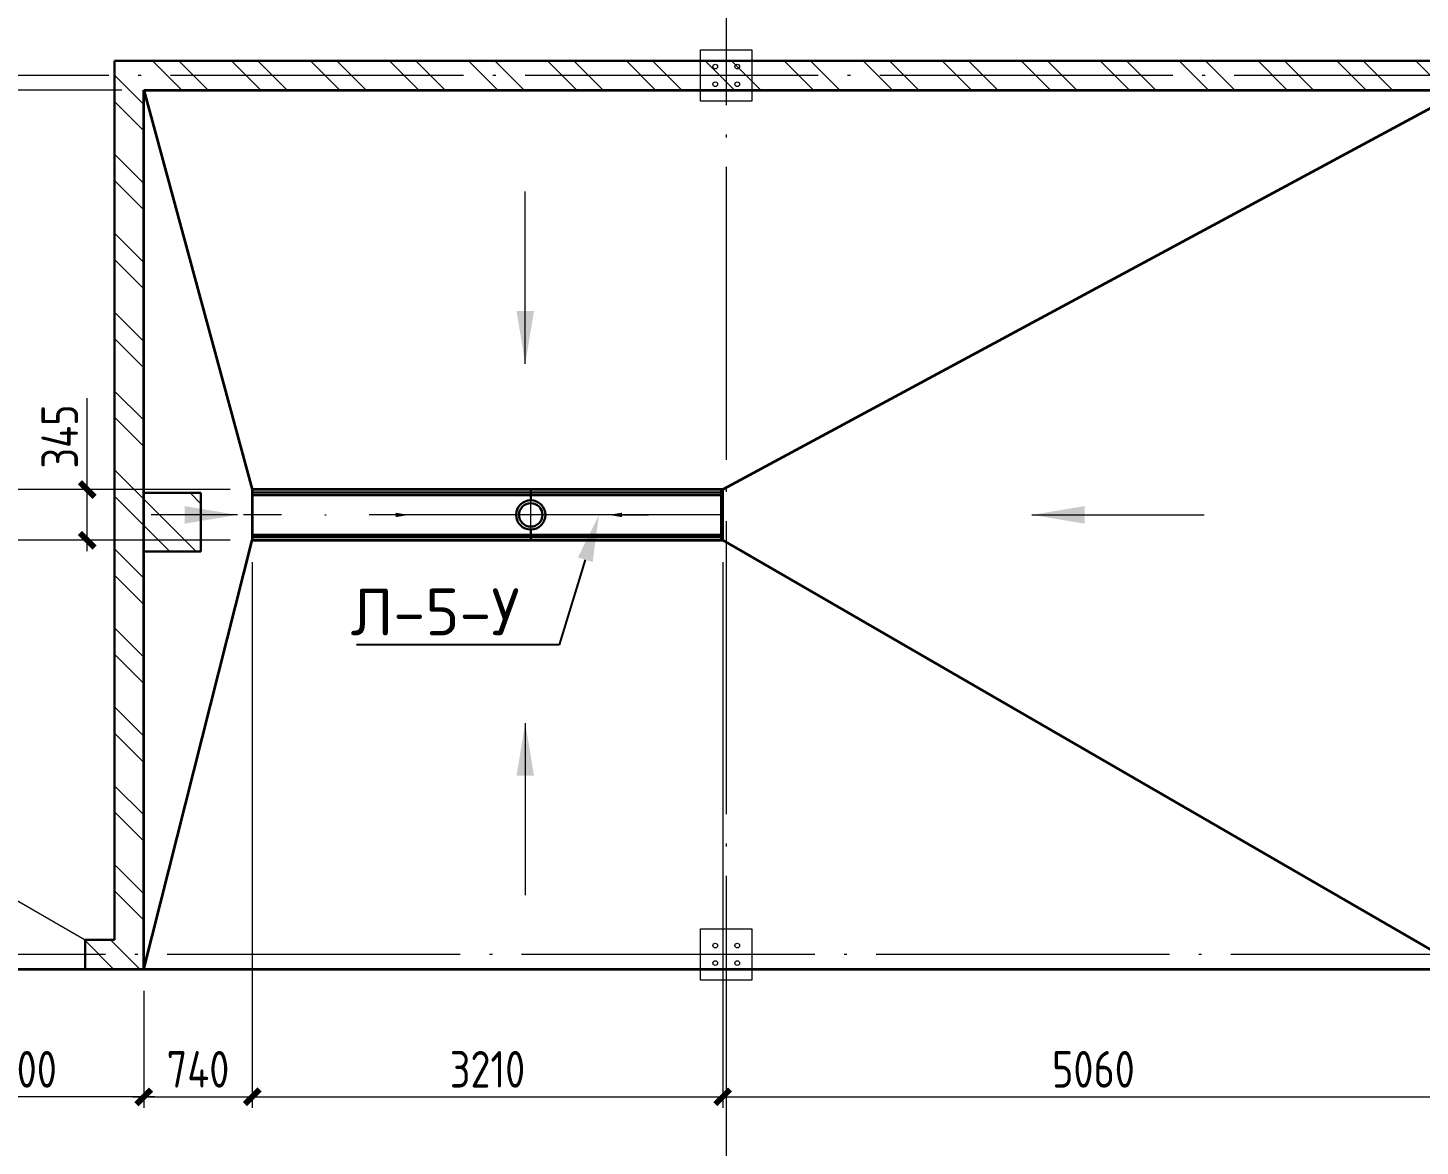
# Model space of a CAD drawing. Extents: x -965262 to 1142518, y -357520 to 71675.
# Drawn here: x 78657 to 88157, y -176461 to -168827 of the extents above; entities that cross this region are included whole.
import ezdxf
from ezdxf import colors
from ezdxf.entities.mleader import LeaderData, LeaderLine
from ezdxf.math import Vec2, Vec3

# ---------------------------------------------------------------- set-up
doc = ezdxf.new("R2010")
doc.units = 0
doc.header["$LTSCALE"] = 10
for name, pattern in [('ACAD_ISO04W100', [30, 24, -3, 0, -3]), ('AM_DIN_G_W050x2', [6.875, 4.75, -0.875, 0.375, -0.875]), ('DOTE', [2.42, 2, -0.2, 0.02, -0.2])]:
    doc.linetypes.add(name, pattern=pattern)
doc.layers.get('0').update_dxf_attribs({"linetype": 'CONTINUOUS', "lineweight": 30})
doc.layers.get('Defpoints').update_dxf_attribs({"linetype": 'CONTINUOUS'})
for name, color, linetype, lineweight in [('DOTE', 7, 'DOTE', 9), ('полы', 3, 'CONTINUOUS', 35), ('Полы_лотки', 7, 'CONTINUOUS', 30)]:
    doc.layers.add(name, color=color, linetype=linetype, lineweight=lineweight)
doc.styles.get("Standard").update_dxf_attribs({"font": 'isocpeur.ttf', "height": 300})
doc.styles.add('ГОСТ 2м', font='isocpeur.ttf', dxfattribs={"width": 0.8, "height": 250})
doc.dimstyles.new('ГОСТ 2м', dxfattribs={"dimtxt": 250, "dimasz": 100, "dimexe": 75, "dimexo": 150, "dimgap": 62.5, "dimtad": 1, "dimdec": 0, "dimtxsty": 'ГОСТ 2м', "dimblk": 'ARCHTICK', "dimcen": 150, "dimdle": 75, "dimclrd": 256, "dimclre": 256, "dimclrt": 256, "dimadec": 0, "dimazin": 0, "dimtfac": 1, "dimtdec": 0, "dimtmove": 0, "dimatfit": 3, "dimldrblk": 'OBLIQUE', "dimfxl": 1, "dimlwd": 15, "dimlwe": 15, "dimarcsym": 0})

# ---------------------------------------------------------------- blocks, each defined once
blk = doc.blocks.new('_ArchTick')
at = {"color": 0, "linetype": 'ByBlock', "lineweight": 0, "const_width": 0.4}
blk.add_lwpolyline([(-0.5, -0.5), (0.5, 0.5)], dxfattribs=at)
blk = doc.blocks.new('*D1354')
at = {"lineweight": 15, "ltscale": 50, "transparency": 16777216}
for p, q in [((80188.3, -172474.6), (80188.3, -176199.3)), ((79447.6, -175402.1), (79447.6, -176199.3)), ((79372.6, -176124.3), (80263.3, -176124.3))]:
    blk.add_line(p, q, dxfattribs=at)
at = {"layer": 'Defpoints', "color": 0, "lineweight": 15, "ltscale": 50, "transparency": 16777216}
for p in [(80188.3, -172324.6, 1451.3), (79447.6, -175252.1, 1451.3), (80188.3, -176124.3)]:
    blk.add_point(p, dxfattribs=at)
at = {"lineweight": 15, "ltscale": 50, "transparency": 16777216, "xscale": 100, "yscale": 100, "zscale": 100, "rotation": 180}
blk.add_blockref('_ArchTick', (79447.6, -176124.3), dxfattribs=at)
at = {"lineweight": 15, "ltscale": 50, "transparency": 16777216, "xscale": 100, "yscale": 100, "zscale": 100}
blk.add_blockref('_ArchTick', (80188.3, -176124.3), dxfattribs=at)
at = {"lineweight": 15, "ltscale": 50, "transparency": 16777216, "insert": (79817.9, -175936.8), "char_height": 250, "attachment_point": 5, "style": 'ГОСТ 2м'}
blk.add_mtext('740', dxfattribs=at)
blk = doc.blocks.new('_Oblique')
at = {"color": 0, "linetype": 'ByBlock', "lineweight": -2}
blk.add_line((-0.5, -0.5), (0.5, 0.5), dxfattribs=at)
blk = doc.blocks.new('*D1355')
at = {"lineweight": 15, "ltscale": 50, "transparency": 16777216}
for p, q in [((80188.3, -172474.6), (80188.3, -176199.3)), ((83398.3, -172474.6), (83398.3, -176199.3)), ((80113.3, -176124.3), (83473.3, -176124.3))]:
    blk.add_line(p, q, dxfattribs=at)
at = {"layer": 'Defpoints', "color": 0, "lineweight": 15, "ltscale": 50, "transparency": 16777216}
for p in [(80188.3, -172324.6, 1451.3), (83398.3, -172324.6, 1451.3), (83398.3, -176124.3)]:
    blk.add_point(p, dxfattribs=at)
at = {"lineweight": 15, "ltscale": 50, "transparency": 16777216, "xscale": 100, "yscale": 100, "zscale": 100, "rotation": 180}
blk.add_blockref('_ArchTick', (80188.3, -176124.3), dxfattribs=at)
at = {"lineweight": 15, "ltscale": 50, "transparency": 16777216, "xscale": 100, "yscale": 100, "zscale": 100}
blk.add_blockref('_ArchTick', (83398.3, -176124.3), dxfattribs=at)
at = {"lineweight": 15, "ltscale": 50, "transparency": 16777216, "insert": (81793.3, -175936.8), "char_height": 250, "attachment_point": 5, "style": 'ГОСТ 2м'}
blk.add_mtext('3210', dxfattribs=at)
blk = doc.blocks.new('*D1358')
at = {"lineweight": 15, "ltscale": 50, "transparency": 16777216}
for p, q in [((78330.1, -169327.2), (78330.1, -163077.1)), ((78180.1, -163152.1), (78255.1, -163152.1)), ((79297.8, -169252.2), (78255.1, -169252.2))]:
    blk.add_line(p, q, dxfattribs=at)
at = {"layer": 'Defpoints', "color": 0, "lineweight": 15, "ltscale": 50, "transparency": 16777216}
for p in [(78330.1, -163152.1), (78330.1, -163152.1), (79447.8, -169252.2, 1451.3)]:
    blk.add_point(p, dxfattribs=at)
at = {"lineweight": 15, "ltscale": 50, "transparency": 16777216, "xscale": 100, "yscale": 100, "zscale": 100}
for p, rotation in [((78330.1, -163152.1), 90), ((78330.1, -169252.2), 270)]:
    blk.add_blockref('_ArchTick', p, dxfattribs=dict(at, rotation=rotation))
at = {"lineweight": 15, "ltscale": 50, "transparency": 16777216, "insert": (78142.6, -166202.2), "char_height": 250, "attachment_point": 5, "rotation": 90, "style": 'ГОСТ 2м'}
blk.add_mtext('6100', dxfattribs=at)
blk = doc.blocks.new('*D1359')
at = {"lineweight": 15, "ltscale": 50, "transparency": 16777216}
for p, q in [((78320.1, -169177.2), (78320.1, -172054.6)), ((79297.8, -169252.2), (78245.1, -169252.2)), ((80038.3, -171979.6), (78245.1, -171979.6))]:
    blk.add_line(p, q, dxfattribs=at)
at = {"layer": 'Defpoints', "color": 0, "lineweight": 15, "ltscale": 50, "transparency": 16777216}
for p in [(79447.8, -169252.2, 1451.3), (78320.1, -171979.6), (80188.3, -171979.6, 1451.3)]:
    blk.add_point(p, dxfattribs=at)
at = {"lineweight": 15, "ltscale": 50, "transparency": 16777216, "xscale": 100, "yscale": 100, "zscale": 100}
for p, rotation in [((78320.1, -169252.2), 90), ((78320.1, -171979.6), 270)]:
    blk.add_blockref('_ArchTick', p, dxfattribs=dict(at, rotation=rotation))
at = {"lineweight": 15, "ltscale": 50, "transparency": 16777216, "insert": (78132.6, -170615.9), "char_height": 250, "attachment_point": 5, "rotation": 90, "style": 'ГОСТ 2м'}
blk.add_mtext('2725', dxfattribs=at)
blk = doc.blocks.new('*D1360')
at = {"lineweight": 15, "ltscale": 50, "transparency": 16777216}
for p, q in [((78320.1, -172249.6), (78320.1, -175327.1)), ((80038.3, -172324.6), (78245.1, -172324.6)), ((79297.6, -175252.1), (78245.1, -175252.1))]:
    blk.add_line(p, q, dxfattribs=at)
at = {"layer": 'Defpoints', "color": 0, "lineweight": 15, "ltscale": 50, "transparency": 16777216}
for p in [(80188.3, -172324.6, 1451.3), (78320.1, -175252.1), (79447.6, -175252.1, 1451.3)]:
    blk.add_point(p, dxfattribs=at)
at = {"lineweight": 15, "ltscale": 50, "transparency": 16777216, "xscale": 100, "yscale": 100, "zscale": 100}
for p, rotation in [((78320.1, -172324.6), 90), ((78320.1, -175252.1), 270)]:
    blk.add_blockref('_ArchTick', p, dxfattribs=dict(at, rotation=rotation))
at = {"lineweight": 15, "ltscale": 50, "transparency": 16777216, "insert": (78132.6, -173788.4), "char_height": 250, "attachment_point": 5, "rotation": 90, "style": 'ГОСТ 2м'}
blk.add_mtext('2930', dxfattribs=at)
blk = doc.blocks.new('*D1361')
at = {"lineweight": 15, "ltscale": 50, "transparency": 16777216}
for p, q in [((79061.6, -171979.6), (79061.6, -171354.6)), ((80038.3, -171979.6), (78986.6, -171979.6)), ((79061.6, -172399.6), (79061.6, -171979.6)), ((80038.3, -172324.6), (78986.6, -172324.6))]:
    blk.add_line(p, q, dxfattribs=at)
at = {"layer": 'Defpoints', "color": 0, "lineweight": 15, "ltscale": 50, "transparency": 16777216}
for p in [(79061.6, -171979.6), (80188.3, -171979.6, 1451.3), (80188.3, -172324.6, 1451.3)]:
    blk.add_point(p, dxfattribs=at)
at = {"lineweight": 15, "ltscale": 50, "transparency": 16777216, "xscale": 100, "yscale": 100, "zscale": 100}
for p, rotation in [((79061.6, -171979.6), 90), ((79061.6, -172324.6), 270)]:
    blk.add_blockref('_ArchTick', p, dxfattribs=dict(at, rotation=rotation))
at = {"lineweight": 15, "ltscale": 50, "transparency": 16777216, "insert": (78874.1, -171617.1), "char_height": 250, "attachment_point": 5, "rotation": 90, "style": 'ГОСТ 2м'}
blk.add_mtext('345', dxfattribs=at)
blk = doc.blocks.new('*D1368')
at = {"lineweight": 15, "ltscale": 50, "transparency": 16777216}
for p, q in [((77747.6, -175402.1), (77747.6, -176199.3)), ((79447.6, -175402.1), (79447.6, -176199.3)), ((79522.6, -176124.3), (77672.6, -176124.3))]:
    blk.add_line(p, q, dxfattribs=at)
at = {"layer": 'Defpoints', "color": 0, "lineweight": 15, "ltscale": 50, "transparency": 16777216}
for p in [(77747.6, -175252.1, 1451.3), (79447.6, -175252.1, 1451.3), (77747.6, -176124.3)]:
    blk.add_point(p, dxfattribs=at)
at = {"lineweight": 15, "ltscale": 50, "transparency": 16777216, "xscale": 100, "yscale": 100, "zscale": 100, "rotation": 180}
blk.add_blockref('_ArchTick', (77747.6, -176124.3), dxfattribs=at)
at = {"lineweight": 15, "ltscale": 50, "transparency": 16777216, "xscale": 100, "yscale": 100, "zscale": 100}
blk.add_blockref('_ArchTick', (79447.6, -176124.3), dxfattribs=at)
at = {"lineweight": 15, "ltscale": 50, "transparency": 16777216, "insert": (78597.6, -175936.8), "char_height": 250, "attachment_point": 5, "style": 'ГОСТ 2м'}
blk.add_mtext('1700', dxfattribs=at)
blk = doc.blocks.new('*D1373')
at = {"lineweight": 15, "ltscale": 50, "transparency": 16777216}
for p, q in [((76385.8, -175177.1), (76385.8, -180284.6)), ((77597.6, -175252.1), (76310.8, -175252.1)), ((80048.3, -180209.6), (76310.8, -180209.6))]:
    blk.add_line(p, q, dxfattribs=at)
at = {"layer": 'Defpoints', "color": 0, "lineweight": 15, "ltscale": 50, "transparency": 16777216}
for p in [(77747.6, -175252.1, 1451.3), (76385.8, -180209.6), (80198.3, -180209.6, 1451.3)]:
    blk.add_point(p, dxfattribs=at)
at = {"lineweight": 15, "ltscale": 50, "transparency": 16777216, "xscale": 100, "yscale": 100, "zscale": 100}
for p, rotation in [((76385.8, -175252.1), 90), ((76385.8, -180209.6), 270)]:
    blk.add_blockref('_ArchTick', p, dxfattribs=dict(at, rotation=rotation))
at = {"lineweight": 15, "ltscale": 50, "transparency": 16777216, "insert": (76198.3, -177730.9), "char_height": 250, "attachment_point": 5, "rotation": 90, "style": 'ГОСТ 2м'}
blk.add_mtext('4960', dxfattribs=at)
blk = doc.blocks.new('*D1387')
at = {"lineweight": 15, "ltscale": 50, "transparency": 16777216}
for p, q in [((83398.3, -172474.6), (83398.3, -176199.3)), ((88457.8, -175627.1), (88457.8, -176199.3)), ((83323.3, -176124.3), (88532.8, -176124.3))]:
    blk.add_line(p, q, dxfattribs=at)
at = {"layer": 'Defpoints', "color": 0, "lineweight": 15, "ltscale": 50, "transparency": 16777216}
for p in [(83398.3, -172324.6, 1451.3), (88457.8, -175477.1, 1451.3), (88457.8, -176124.3)]:
    blk.add_point(p, dxfattribs=at)
at = {"lineweight": 15, "ltscale": 50, "transparency": 16777216, "xscale": 100, "yscale": 100, "zscale": 100, "rotation": 180}
blk.add_blockref('_ArchTick', (83398.3, -176124.3), dxfattribs=at)
at = {"lineweight": 15, "ltscale": 50, "transparency": 16777216, "xscale": 100, "yscale": 100, "zscale": 100}
blk.add_blockref('_ArchTick', (88457.8, -176124.3), dxfattribs=at)
at = {"lineweight": 15, "ltscale": 50, "transparency": 16777216, "insert": (85928, -175936.8), "char_height": 250, "attachment_point": 5, "style": 'ГОСТ 2м'}
blk.add_mtext('5060', dxfattribs=at)

msp = doc.modelspace()

# ---------------------------------------------------------------- hatches: boundary and pattern name
at = {"lineweight": 15}
h = msp.add_hatch(dxfattribs=at)
h.set_pattern_fill('ANSI32', scale=40, angle=90, style=0)
h.set_pattern_definition([(135, (87386.1, -162921.8), (-269.4077, -269.4077), []), (135, (87386.1, -162742.18), (-269.4077, -269.4077), [])])
h.paths.add_polyline_path([(87472.8, -162817.1), (87272.8, -162817.1), (87272.8, -163152.1), (87472.8, -163152.1)])
h.paths.add_polyline_path([(87472.8, -163152.1), (87272.8, -163152.1), (87272.8, -164477.1), (85267.8, -164477.1), (85267.8, -164677.1), (87472.8, -164677.1)])
h.paths.add_polyline_path([(85067.8, -164477.1), (83547.8, -164477.1), (83547.8, -167242.1), (83747.8, -167242.1), (83747.8, -164677.1), (85067.8, -164677.1)], flags=16)
h.paths.add_polyline_path([(85267.8, -164677.1), (85067.8, -164677.1), (85067.8, -167242.1), (85267.8, -167242.1)], flags=17)
h.paths.add_polyline_path([(85267.8, -163152.1), (85067.8, -163152.1), (85067.8, -164477.1), (85267.8, -164477.1)], flags=17)
h.paths.add_polyline_path([(85267.8, -162817.1), (85067.8, -162817.1), (85067.8, -163152.1), (85267.8, -163152.1)])
h.paths.add_polyline_path([(71907.6, -172937.1), (71507.6, -172937.1), (71507.6, -173327.1), (71907.6, -173327.1)])
h.paths.add_polyline_path([(68917.6, -172937.1), (68517.6, -172937.1), (68517.6, -173327.1), (68917.6, -173327.1)], flags=17)
h.paths.add_polyline_path([(79837.6, -172002.1), (79447.6, -172002.1), (79447.6, -172402.1), (79837.6, -172402.1)], flags=17)
h.paths.add_polyline_path([(64482.6, -182372.1), (64407.6, -182372.1), (64407.6, -183072.1), (63522.6, -183072.1), (63522.6, -183172.1), (64482.6, -183172.1)], flags=17)
h.paths.add_polyline_path([(65547.6, -183072.1), (64607.6, -183072.1), (64607.6, -182372.1), (64582.6, -182372.1), (64582.6, -183172.1), (65547.6, -183172.1)])
h.paths.add_polyline_path([(64482.6, -181472.1), (64407.6, -181472.1), (64407.6, -181662.1), (64482.6, -181662.1)], flags=16)
h.paths.add_polyline_path([(64607.6, -181472.1), (64582.6, -181472.1), (64582.6, -181662.1), (64607.6, -181662.1)], flags=17)
h.paths.add_polyline_path([(63522.6, -181472.1), (63472.6, -181472.1), (63472.6, -183072.1), (63522.6, -183072.1)], flags=17)
h.paths.add_polyline_path([(63422.6, -181472.1), (63272.6, -181472.1), (63272.6, -183272.1), (63422.6, -183272.1)], flags=17)
h.paths.add_polyline_path([(87472.8, -162817.1), (87272.8, -162817.1), (87272.8, -163152.1), (87472.8, -163152.1)])
h.paths.add_polyline_path([(59422.6, -185722), (59112.6, -185722), (59112.6, -185922), (59422.6, -185922)])
h.paths.add_polyline_path([(59637.6, -185722), (59422.6, -185722), (59422.6, -185922), (59637.6, -185922)])
h.paths.add_polyline_path([(61237.6, -185722), (60837.6, -185722), (60837.6, -185922), (61237.6, -185922)])
h.paths.add_polyline_path([(62547.6, -185722), (62147.6, -185722), (62147.6, -185922), (62547.6, -185922)])
h.paths.add_polyline_path([(64147.6, -185722), (63747.6, -185722), (63747.6, -185922), (64147.6, -185922)])
h.paths.add_polyline_path([(65422.6, -185722), (65347.6, -185722), (65347.6, -185922), (65422.6, -185922)])
h.paths.add_polyline_path([(65422.6, -162717.1), (65087.6, -162717.1), (65087.6, -162917.1), (65422.6, -162917.1)])
h.paths.add_polyline_path([(65747.6, -162717.1), (65422.6, -162717.1), (65422.6, -162917.1), (65547.6, -162917.1), (65547.6, -162977.1), (65597.6, -162977.1), (65597.6, -163152.1), (65747.6, -163152.1)])
h.paths.add_polyline_path([(65747.6, -163152.1), (65597.6, -163152.1), (65597.6, -163327.1), (65547.6, -163327.1), (65547.6, -168977.1), (65597.6, -168977.1), (65597.6, -169152.1), (65747.6, -169152.1)])
h.paths.add_polyline_path([(65747.6, -169152.1), (65597.6, -169152.1), (65597.6, -169327.1), (65547.6, -169327.1), (65547.6, -174977.1), (65597.6, -174977.1), (65597.6, -175152.1), (65747.6, -175152.1), (65747.6, -173527.1), (71422.6, -173527.1), (71422.6, -173327.1), (65747.6, -173327.1)])
h.paths.add_polyline_path([(65747.6, -175152.1), (65597.6, -175152.1), (65597.6, -175327.1), (65547.6, -175327.1), (65547.6, -178262.1), (65747.6, -178262.1)])
h.paths.add_polyline_path([(65747.6, -179262.1), (65547.6, -179262.1), (65547.6, -179462.1), (65422.6, -179462.1), (65422.6, -179662.1), (65547.6, -179662.1), (65547.6, -179862.1), (65747.6, -179862.1)])
h.paths.add_polyline_path([(65422.6, -179462.1), (62422.6, -179462.1), (62422.6, -179662.1), (65422.6, -179662.1)])
h.paths.add_polyline_path([(62422.6, -179462.1), (59422.6, -179462.1), (59422.6, -179662.1), (60712.6, -179662.1), (60712.6, -179862.1), (60912.6, -179862.1), (60912.6, -179662.1), (62422.6, -179662.1)])
h.paths.add_polyline_path([(59422.6, -179462.1), (59112.6, -179462.1), (59112.6, -179662.1), (59422.6, -179662.1)])
h.paths.add_polyline_path([(59422.6, -181272.1), (59112.6, -181272.1), (59112.6, -181472.1), (59422.6, -181472.1)])
h.paths.add_polyline_path([(61312.6, -181272.1), (60912.6, -181272.1), (60912.6, -181152.1), (60712.6, -181152.1), (60712.6, -181272.1), (59422.6, -181272.1), (59422.6, -181472.1), (61312.6, -181472.1)])
h.paths.add_polyline_path([(60912.6, -180872.1), (60712.6, -180872.1), (60712.6, -181152.1), (60912.6, -181152.1)])
h.paths.add_polyline_path([(62422.6, -181327.1), (62247.6, -181327.1), (62247.6, -181272.1), (62222.6, -181272.1), (62222.6, -181472.1), (62422.6, -181472.1)])
h.paths.add_polyline_path([(63622.6, -181272.1), (62597.6, -181272.1), (62597.6, -181327.1), (62422.6, -181327.1), (62422.6, -181472.1), (63422.6, -181472.1), (63422.6, -183272.1), (65422.6, -183272.1), (65422.6, -183172.1), (64582.6, -183172.1), (64582.6, -182372.1), (64482.6, -182372.1), (64482.6, -183172.1), (63522.6, -183172.1), (63522.6, -181472.1), (63622.6, -181472.1)])
h.paths.add_polyline_path([(65747.6, -181472.1), (66147.1, -181472.1), (66147.1, -181272.1), (65747.6, -181272.1), (65747.6, -181152.1), (65597.6, -181152.1), (65597.6, -181327.1), (65422.6, -181327.1), (65422.6, -181472.1), (65547.6, -181472.1), (65547.6, -183172.1), (65422.6, -183172.1), (65422.6, -183272.1), (65547.6, -183272.1), (65547.6, -185722), (65422.6, -185722), (65422.6, -185922), (65747.6, -185922)])
h.paths.add_polyline_path([(65422.6, -181327.1), (65247.6, -181327.1), (65247.6, -181272.1), (64332.6, -181272.1), (64332.6, -181472.1), (64482.6, -181472.1), (64482.6, -181662.1), (64582.6, -181662.1), (64582.6, -181472.1), (65422.6, -181472.1)], flags=17)
h.paths.add_polyline_path([(65747.6, -180872.1), (65547.6, -180872.1), (65547.6, -180977.1), (65597.6, -180977.1), (65597.6, -181152.1), (65747.6, -181152.1)])
h.paths.add_polyline_path([(67457.1, -181152.1), (67257.1, -181152.1), (67257.1, -181272.1), (67057.1, -181272.1), (67057.1, -181472.1), (67457.1, -181472.1), (67457.1, -181377.1)])
h.paths.add_polyline_path([(67457.1, -175252.1), (71247.6, -175252.1), (71247.6, -175152.1), (67257.1, -175152.1), (67257.1, -181152.1), (67457.1, -181152.1)])
h.paths.add_polyline_path([(71247.6, -175052.1), (67257.1, -175052.1), (67257.1, -175152.1), (71247.6, -175152.1)], flags=16)
h.paths.add_polyline_path([(77247.6, -175152.1), (71597.6, -175152.1), (71597.6, -175252.1), (77247.6, -175252.1)])
h.paths.add_polyline_path([(77247.6, -175052.1), (71597.6, -175052.1), (71597.6, -175152.1), (77247.6, -175152.1)])
h.paths.add_polyline_path([(78037.6, -175152.1), (77597.6, -175152.1), (77597.6, -175252.1), (78037.6, -175252.1)])
h.paths.add_polyline_path([(78037.6, -175052.1), (77597.6, -175052.1), (77597.6, -175152.1), (78037.6, -175152.1)])
h.paths.add_polyline_path([(75022.6, -173377.1), (74847.6, -173377.1), (74847.6, -173327.1), (71422.6, -173327.1), (71422.6, -173527.1), (75022.6, -173527.1)])
h.paths.add_polyline_path([(77422.6, -173377.1), (77247.6, -173377.1), (77247.6, -173327.1), (75197.6, -173327.1), (75197.6, -173377.1), (75022.6, -173377.1), (75022.6, -173527.1), (77422.6, -173527.1)])
h.paths.add_polyline_path([(77747.6, -173202.1), (77597.6, -173202.1), (77597.6, -173377.1), (77422.6, -173377.1), (77422.6, -173527.1), (77747.6, -173527.1)])
h.paths.add_polyline_path([(77747.6, -169152.1), (77547.6, -169152.1), (77547.6, -173027.1), (77597.6, -173027.1), (77597.6, -173202.1), (77747.6, -173202.1)])
h.paths.add_polyline_path([(77747.6, -168152.1), (77597.6, -168152.1), (77597.6, -168327.1), (77547.6, -168327.1), (77547.6, -169152.1), (77747.6, -169152.1)])
h.paths.add_polyline_path([(81737.6, -167242.1), (77747.6, -167242.1), (77747.6, -163152.1), (77547.6, -163152.1), (77547.6, -167977.1), (77597.6, -167977.1), (77597.6, -168152.1), (77747.6, -168152.1), (77747.6, -167442.1), (81737.6, -167442.1)])
h.paths.add_polyline_path([(77747.6, -162717.1), (77547.6, -162717.1), (77547.6, -163152.1), (77747.6, -163152.1)])
h.paths.add_polyline_path([(83422.6, -167242.1), (82747.6, -167242.1), (82747.6, -167442.1), (83422.6, -167442.1)])
h.paths.add_polyline_path([(89422.6, -167242.1), (83747.8, -167242.1), (83747.8, -164677.1), (87472.8, -164677.1), (87472.8, -163152.1), (87272.8, -163152.1), (87272.8, -164477.1), (83547.8, -164477.1), (83547.8, -167242.1), (83422.6, -167242.1), (83422.6, -167442.1), (89422.6, -167442.1)])
h.paths.add_polyline_path([(91917.6, -167242.1), (89422.6, -167242.1), (89422.6, -167442.1), (91917.6, -167442.1)])
h.paths.add_polyline_path([(95422.6, -167242.1), (92927.6, -167242.1), (92927.6, -167442.1), (95422.6, -167442.1)])
h.paths.add_polyline_path([(101297.6, -163327.1), (101247.6, -163327.1), (101247.6, -163152.1), (101097.6, -163152.1), (101097.6, -165177.1), (100697.8, -165177.1), (100697.8, -165377.1), (101097.6, -165377.1), (101097.6, -166082.1), (101297.6, -166082.1)])
h.paths.add_polyline_path([(101247.6, -162977.1), (101297.6, -162977.1), (101297.6, -162817.1), (101097.6, -162817.1), (101097.6, -163152.1), (101247.6, -163152.1)])
h.paths.add_polyline_path([(99287.6, -162817.1), (99087.6, -162817.1), (99087.6, -163152.1), (99287.6, -163152.1)])
h.paths.add_polyline_path([(99452.5, -164695.1), (100800.3, -164695.1), (100800.3, -164191.1), (99452.5, -164191.1)], flags=9)
h.paths.add_polyline_path([(79047.6, -175252.1), (79047.6, -175052.1), (79247.6, -175052.1), (79247.6, -169052.1), (99707.6, -169052.1), (99707.6, -169252.1), (79447.6, -169252.1), (79447.6, -175252.1)])
h.paths.add_polyline_path([(99287.6, -167442.1), (95422.6, -167442.1), (95422.6, -167242.1), (99087.6, -167242.1), (99087.6, -163152.1), (99287.6, -163152.1), (99287.6, -165177.1), (99687.8, -165177.1), (99687.8, -165377.1), (99287.6, -165377.1)])
h.paths.add_polyline_path([(100717.6, -169252.1), (101117.6, -169252.1), (101117.6, -169052.1), (100717.6, -169052.1)])
h.paths.add_polyline_path([(101197.6, -175477.1), (107757.6, -175477.1), (107757.6, -175277.1), (101197.6, -175277.1)])
h.paths.add_polyline_path([(101197.6, -181027.1), (107757.6, -181027.1), (107757.6, -180827.1), (101197.6, -180827.1)])

# ---------------------------------------------------------------- linework, layer by layer
at = {"color": 7, "lineweight": 15}
for p, q in [((83247.6, -169327.1, -4711.1), (83247.6, -168977.1, -4711.1)), ((83247.6, -168977.1, -4711.1), (83597.6, -168977.1, -4711.1)), ((83597.6, -168977.1, -4711.1), (83597.6, -169327.1, -4711.1)), ((83597.6, -169327.1, -4711.1), (83247.6, -169327.1, -4711.1)), ((78172.9, -174547.1, -3259.8), (79047.6, -175052.1, -1116.4)), ((83247.6, -175327.1, -4711.1), (83247.6, -174977.1, -4711.1)), ((83247.6, -174977.1, -4711.1), (83597.6, -174977.1, -4711.1)), ((83597.6, -174977.1, -4711.1), (83597.6, -175327.1, -4711.1)), ((83597.6, -175327.1, -4711.1), (83247.6, -175327.1, -4711.1))]:
    msp.add_line(p, q, dxfattribs=at)
at = {"color": 7, "extrusion": (0, 0, -1)}
for p, q in [((79247.6, -169052.1, -3259.8), (99707.6, -169052.1, -1116.4)), ((99707.6, -169252.1, -1116.4), (79447.6, -169252.1, -3259.8)), ((79047.6, -175052.1, -1116.4), (79247.6, -175052.1, -3259.8)), ((79447.6, -175252.1, -3259.8), (79047.6, -175252.1, -1116.4))]:
    msp.add_line(p, q, dxfattribs=at)
at = {"color": 7}
for p, q in [((79247.6, -169052.1, -3259.8), (79247.6, -175052.1, -3259.8)), ((79447.6, -169252.1, -3259.8), (79447.6, -172002.1, -3259.8)), ((79447.6, -172002.1, -3259.8), (79837.6, -172002.1, -3259.8)), ((79837.6, -172002.1, -3259.8), (79837.6, -172402.1, -3259.8)), ((79447.6, -172402.1, -3259.8), (79447.6, -175252.1, -3259.8)), ((79447.6, -172402.1, -3259.8), (79837.6, -172402.1, -3259.8))]:
    msp.add_line(p, q, dxfattribs=at)
at = {"color": 7, "ltscale": 200}
msp.add_line((79047.6, -175252.1, -1116.4), (79047.6, -175052.1, -1116.4), dxfattribs=at)
at = {"color": 7, "lineweight": 15}
for centre in [(83347.6, -169092.1, -4711.1), (83497.6, -169092.1, -4711.1), (83347.6, -169212.1, -4711.1), (83497.6, -169212.1, -4711.1), (83347.6, -175092.1, -4711.1), (83497.6, -175092.1, -4711.1), (83347.6, -175212.1, -4711.1), (83497.6, -175212.1, -4711.1)]:
    msp.add_circle(centre, 16, dxfattribs=at)
at = {"layer": 'DOTE', "color": 7, "ltscale": 100, "extrusion": (0, -1, 0)}
msp.add_line((83422.6, -162515.3, -4711.1), (83422.6, -237687.4, -4711.1), dxfattribs=at)
at = {"layer": 'DOTE', "color": 7, "ltscale": 100}
for p, q in [((108249.4, -169152.1, -4711.1), (55067.3, -169152.1, -4711.1)), ((108226.3, -175152.1, -4711.1), (55067.3, -175152.1, -4711.1))]:
    msp.add_line(p, q, dxfattribs=at)
at = {"layer": 'полы', "ltscale": 100}
for p, q in [((79447.6, -175252.1, -3259.8), (79447.8, -169252.2, -3259.8)), ((79447.8, -169252.2, -3259.8), (80188.3, -171979.6, -3259.8)), ((79457.8, -169252.2, -3259.8), (101097.8, -169252.2, -3259.8)), ((88457.8, -169252.2, -3259.8), (83398.3, -171979.6, -3259.8)), ((79447.6, -175252.1, -3259.8), (80188.3, -172324.6, -3259.8)), ((88457.8, -175252.1, -3259.8), (83398.3, -172324.6, -3259.8)), ((77747.6, -175252.1, -3259.8), (101097.6, -175252.1, -3259.8))]:
    msp.add_line(p, q, dxfattribs=at)
at = {"layer": 'полы', "lineweight": 0, "ltscale": 50}
for p, q in [((82051, -171119.8, -3259.8), (82051, -169943.7, -3259.8)), ((80086.6, -172152.1, -3259.8), (79498.6, -172152.1, -3259.8)), ((85508.4, -172152.1, -3259.8), (86684.5, -172152.1, -3259.8)), ((82051, -173572.9, -3259.8), (82051, -174748.9, -3259.8))]:
    msp.add_line(p, q, dxfattribs=at)
at = {"layer": 'полы', "ltscale": 100, "elevation": -3259.8}
msp.add_lwpolyline([(80188.3, -172324.6), (83398.3, -172324.6), (83398.3, -171979.6), (80188.3, -171979.6)], close=True, dxfattribs=at)
at = {"layer": 'полы', "lineweight": 0, "ltscale": 50}
for points in [[(82111, -170759.8, -3259.8), (81991, -170759.8, -3259.8), (82051, -171119.8, -3259.8)], [(79726.6, -172212.1, -3259.8), (79726.6, -172092.1, -3259.8), (80086.6, -172152.1, -3259.8)], [(85868.4, -172212.1, -3259.8), (85868.4, -172092.1, -3259.8), (85508.4, -172152.1, -3259.8)], [(82111, -173932.9, -3259.8), (81991, -173932.9, -3259.8), (82051, -173572.9, -3259.8)]]:
    msp.add_solid(points, dxfattribs=at)
at = {"layer": 'Полы_лотки', "color": 5}
for p, q in [((83388.3, -171979.6, -3259.8), (80188.3, -171979.6, -3259.8)), ((80188.3, -172324.6, -3259.8), (80188.3, -171979.6, -3259.8)), ((83388.3, -171999.6, -3259.8), (80188.3, -171999.6, -3259.8)), ((83388.3, -172017.1, -3259.8), (80188.3, -172017.1, -3259.8)), ((82088.3, -172052.1, -3259.8), (82088.3, -171979.6, -3259.8)), ((83388.3, -172324.6, -3259.8), (83388.3, -171979.6, -3259.8)), ((83388.3, -172287.1, -3259.8), (80188.3, -172287.1, -3259.8)), ((83388.3, -172304.6, -3259.8), (80188.3, -172304.6, -3259.8)), ((83388.3, -172324.6, -3259.8), (80188.3, -172324.6, -3259.8)), ((82088.3, -172324.6, -3259.8), (82088.3, -172252.1, -3259.8))]:
    msp.add_line(p, q, dxfattribs=at)
at = {"layer": 'Полы_лотки', "color": 1, "linetype": 'AM_DIN_G_W050x2', "lineweight": 9, "ltscale": 10}
for p, q in [((82088.3, -172300.5, -3259.8), (82088.3, -172003.8, -3259.8)), ((82236.6, -172152.1, -3259.8), (81939.9, -172152.1, -3259.8))]:
    msp.add_line(p, q, dxfattribs=at)
at = {"layer": 'Полы_лотки', "color": 1, "linetype": 'ACAD_ISO04W100', "lineweight": 9, "ltscale": 10}
msp.add_line((83388.3, -172152.1, -3259.8), (80127.7, -172152.1, -3259.8), dxfattribs=at)
at = {"layer": 'Полы_лотки', "lineweight": 15}
for p, q in [((81166.4, -172152.1, -3259.8), (80985.6, -172152.1, -3259.8)), ((82710.2, -172152.1, -3259.8), (82891, -172152.1, -3259.8))]:
    msp.add_line(p, q, dxfattribs=at)
at = {"layer": 'Полы_лотки', "color": 5, "ltscale": 50}
msp.add_circle((82088.3, -172152.1, -3259.8), 100, dxfattribs=at)
at = {"layer": 'Полы_лотки', "color": 5}
msp.add_circle((82088.3, -172152.1, -3259.8), 80, dxfattribs=at)
at = {"layer": 'Полы_лотки', "lineweight": 15}
for points in [[(81166.4, -172167.1, -3259.8), (81166.4, -172137.1, -3259.8), (81256.4, -172152.1, -3259.8)], [(82710.2, -172167.1, -3259.8), (82710.2, -172137.1, -3259.8), (82620.2, -172152.1, -3259.8)]]:
    msp.add_solid(points, dxfattribs=at)

# ---------------------------------------------------------------- dimensions: what is measured, and where the dimension line sits
at = {"lineweight": 15, "ltscale": 50}
for base, p1, p2, picture, middle in [((78330.1, -163152.1, -4711.1), (79447.8, -169252.2, -3259.8), (78330.1, -163152.1, -4711.1), '*D1358', (78142.6, -166202.2, -4711.1)), ((79061.6, -171979.6, -4711.1), (80188.3, -172324.6, -3259.8), (80188.3, -171979.6, -3259.8), '*D1361', (78874.1, -171617.1, -4711.1))]:
    dim = msp.add_linear_dim(base=base, p1=p1, p2=p2, angle=90, dimstyle='ГОСТ 2м', dxfattribs=at)
    dim.commit()
    dim.dimension.update_dxf_attribs({"geometry": picture, "text_midpoint": middle})
for base, p1, p2, text, picture, middle in [((78320.1, -171979.6, -4711.1), (79447.8, -169252.2, -3259.8), (80188.3, -171979.6, -3259.8), '2725', '*D1359', (78132.6, -170615.9, -4711.1)), ((78320.1, -175252.1, -4711.1), (80188.3, -172324.6, -3259.8), (79447.6, -175252.1, -3259.8), '2930', '*D1360', (78132.6, -173788.4, -4711.1)), ((76385.8, -180209.6, -4711.1), (77747.6, -175252.1, -3259.8), (80198.3, -180209.6, -3259.8), '4960', '*D1373', (76198.3, -177730.9, -4711.1))]:
    dim = msp.add_linear_dim(base=base, p1=p1, p2=p2, angle=90, text=text, dimstyle='ГОСТ 2м', dxfattribs=at)
    dim.commit()
    dim.dimension.update_dxf_attribs({"geometry": picture, "text_midpoint": middle})
dim = msp.add_linear_dim(base=(80188.3, -176124.3, -4711.1), p1=(79447.6, -175252.1, -3259.8), p2=(80188.3, -172324.6, -3259.8), text='740', dimstyle='ГОСТ 2м', dxfattribs=at)
dim.commit()
dim.dimension.update_dxf_attribs({"geometry": '*D1354', "text_midpoint": (79817.9, -175936.8, -4711.1)})
for base, p1, p2, picture, middle in [((83398.3, -176124.3, -4711.1), (80188.3, -172324.6, -3259.8), (83398.3, -172324.6, -3259.8), '*D1355', (81793.3, -175936.8, -4711.1)), ((88457.7892, -176124.2937, -4711.0743), (83398.285, -172324.6248, -3259.7843), (88457.7892, -175477.1248, -3259.7843), '*D1387', (85928.0371, -175936.7937, -4711.0743)), ((77747.6, -176124.3, -4711.1), (79447.6, -175252.1, -3259.8), (77747.6, -175252.1, -3259.8), '*D1368', (78597.6, -175936.8, -4711.1))]:
    dim = msp.add_linear_dim(base=base, p1=p1, p2=p2, dimstyle='ГОСТ 2м', dxfattribs=at)
    dim.commit()
    dim.dimension.update_dxf_attribs({"geometry": picture, "text_midpoint": middle})

# ---------------------------------------------------------------- leaders
at = {"layer": 'Полы_лотки', "color": 5, "lineweight": 15}
ml = msp.add_multileader_mtext('Standard', dxfattribs=at)
ml.set_content('Л-5-У', color=5)
ml.set_leader_properties()
ml.build(insert=Vec2(0, 0))
ml.multileader.update_dxf_attribs({"has_text_frame": 1, "text_right_attachment_type": 6, "dogleg_length": 36, "arrow_head_size": 320})
ctx = ml.context
ctx.base_point, ctx.char_height, ctx.arrow_head_size, ctx.landing_gap_size, ctx.plane_origin = Vec3(80878.2, -172814.3, -3259.8), 320, 320, 16, Vec3(98532.1, -178871.4, -3259.8)
ctx.right_attachment, ctx.text_align_type = 6, 2
notes = []
notes.append((ctx, [(0, (1, 1, 0), (82283.1, -173038.3, -3259.8), (-1, 0), 252.9, [(0, [(82553.8, -172152.1, -3259.8)], 0, [])])]))
ctx.mtext.insert, ctx.mtext.defined_height, ctx.mtext.alignment, ctx.mtext.flow_direction = Vec3(82014.2, -172654.3, -3259.8), 327.2, 3, 5
for ctx, leaders in notes:
    for number, flags, end, landing, length, lines in leaders:
        leader = LeaderData()
        leader.index, (leader.has_last_leader_line, leader.has_dogleg_vector, leader.attachment_direction) = number, flags
        leader.last_leader_point, leader.dogleg_vector, leader.dogleg_length = Vec3(end), Vec3(landing), length
        for number, points, colour, breaks in lines:
            line = LeaderLine()
            line.index, line.vertices, line.color, line.breaks = number, Vec3.list(points), colors.encode_raw_color(colour), breaks
            leader.lines.append(line)
        ctx.leaders.append(leader)

doc.saveas('drawing.dxf')
